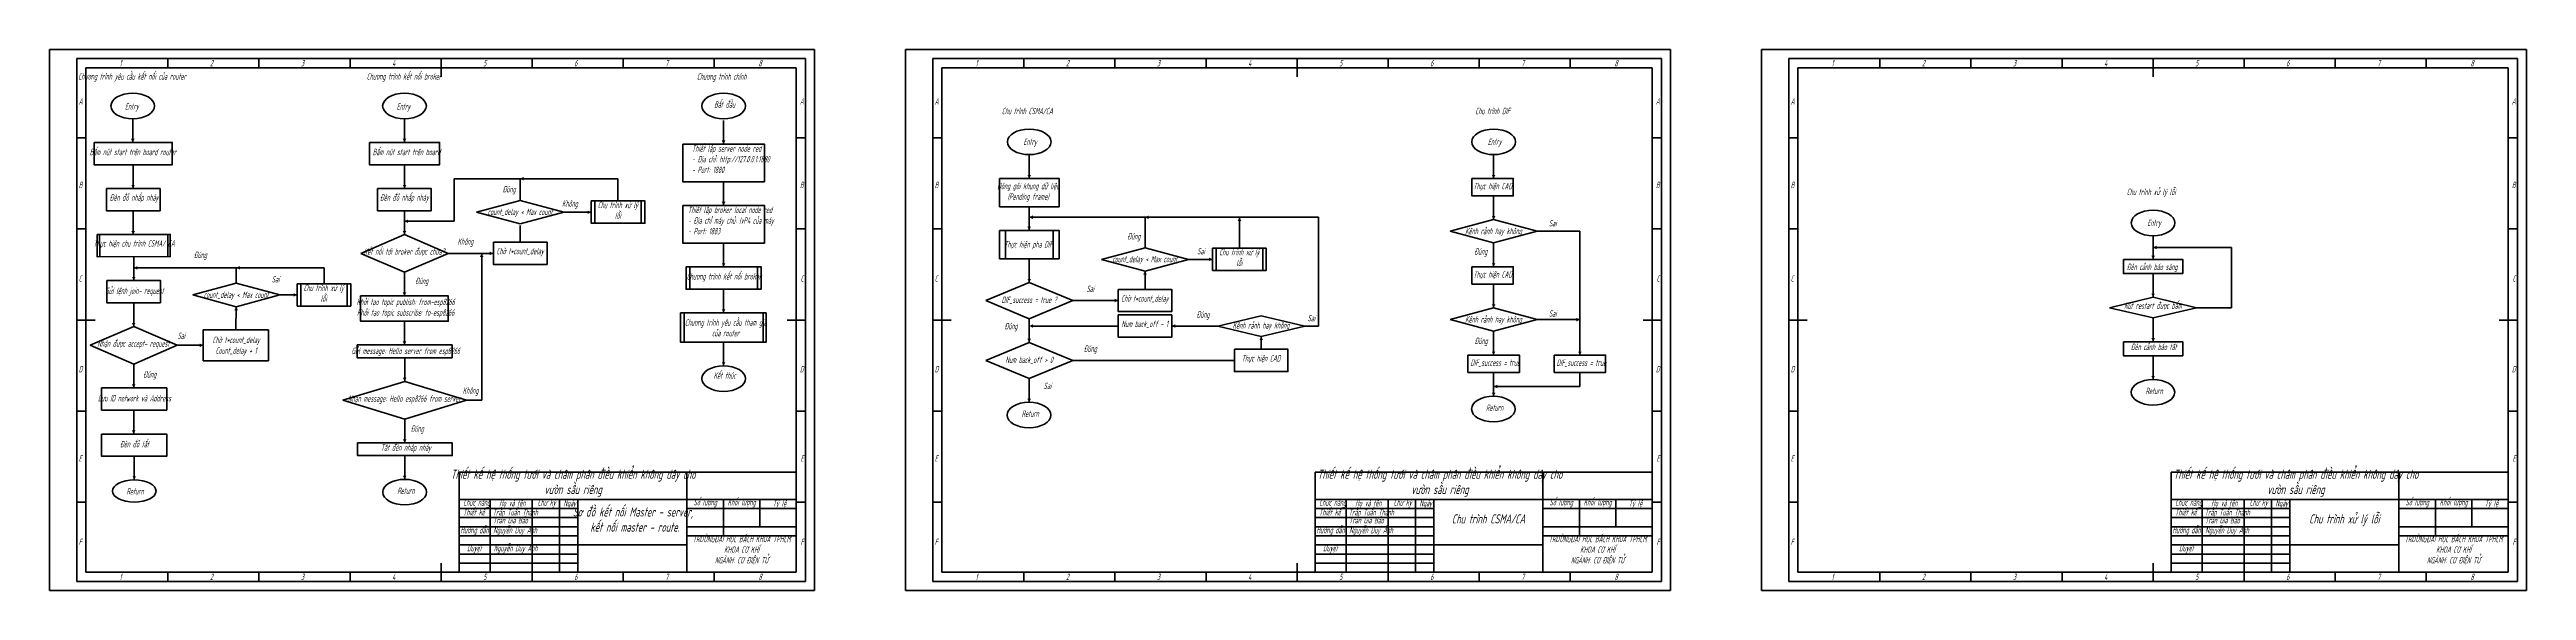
# Model space of a CAD drawing. Header units: inches. Extents: x 0 to 1360, y 0 to 297.
import ezdxf

# ---------------------------------------------------------------- set-up
doc = ezdxf.new("R2010")
doc.units = ezdxf.units.IN
doc.linetypes.add('ACAD_ISO08W100', pattern=[36, 24, -3, 6, -3])
for name, color, linetype, lineweight in [('Khung_dam', 180, 'Continuous', 70), ('Khung_nhat', 150, 'Continuous', 35), ('Net chu', 10, 'Continuous', 25), ('Net dam', 7, 'Continuous', 50), ('Net tam', 160, 'ACAD_ISO08W100', 25)]:
    doc.layers.add(name, color=color, linetype=linetype, lineweight=lineweight)
doc.styles.add('TCVN', font='tcvn+7284-2003r.ttf', dxfattribs={"width": 0.6, "oblique": 15, "height": 5})
doc.styles.add('TCVN_3.5', font='tcvn+7284-2003r.ttf', dxfattribs={"width": 0.571429, "oblique": 15, "height": 3.5})

# ---------------------------------------------------------------- blocks, each defined once
blk = doc.blocks.new('khungten')
at = {"layer": 'Khung_dam'}
for p, q in [((-185, 0), (-185, 55)), ((-185, 55), (0, 55)), ((-60, 0), (-60, 55)), ((-185, 40), (0, 40)), ((-185, 35), (-120, 35)), ((-168, 0), (-168, 40)), ((-145, 0), (-145, 40)), ((-130, 0), (-130, 40)), ((-120, 0), (-120, 40)), ((-60, 35), (0, 35)), ((-40, 20), (-40, 40)), ((-20, 25), (-20, 40)), ((-120, 15), (-60, 15)), ((-60, 25), (0, 25)), ((-60, 20), (0, 20))]:
    blk.add_line(p, q, dxfattribs=at)
at = {"layer": 'Khung_nhat'}
for p, q in [((-185, 30), (-120, 30)), ((-185, 25), (-120, 25)), ((-185, 20), (-120, 20)), ((-185, 15), (-120, 15)), ((-185, 10), (-120, 10)), ((-185, 5), (-120, 5))]:
    blk.add_line(p, q, dxfattribs=at)

msp = doc.modelspace()

# ---------------------------------------------------------------- linework, layer by layer
at = {"layer": 'Khung_dam'}
for p, q in [((410, 287), (20, 287)), ((20, 287), (20, 10)), ((215, 282), (215, 292)), ((410, 10), (410, 287)), ((880, 287), (490, 287)), ((490, 287), (490, 10)), ((685, 282), (685, 292)), ((880, 10), (880, 287)), ((1350, 287), (960, 287)), ((960, 287), (960, 10)), ((1155, 282), (1155, 292)), ((1350, 10), (1350, 287)), ((15, 148.5), (25, 148.5)), ((415, 148.5), (405, 148.5)), ((485, 148.5), (495, 148.5)), ((885, 148.5), (875, 148.5)), ((955, 148.5), (965, 148.5)), ((1355, 148.5), (1345, 148.5)), ((215, 15), (215, 5)), ((685, 15), (685, 5)), ((1155, 15), (1155, 5)), ((20, 10), (410, 10)), ((490, 10), (880, 10)), ((960, 10), (1350, 10))]:
    msp.add_line(p, q, dxfattribs=at)
for points in [[(0, 0), (420, 0), (420, 297), (0, 297)], [(470, 0), (890, 0), (890, 297), (470, 297)], [(940, 0), (1360, 0), (1360, 297), (940, 297)]]:
    msp.add_lwpolyline(points, close=True, dxfattribs=at)
at = {"layer": 'Khung_nhat'}
for p, q in [((15, 292), (15, 5)), ((415, 292), (15, 292)), ((65, 287), (65, 292)), ((115, 287), (115, 292)), ((165, 287), (165, 292)), ((265, 287), (265, 292)), ((315, 287), (315, 292)), ((365, 287), (365, 292)), ((415, 5), (415, 292)), ((885, 292), (485, 292)), ((485, 292), (485, 5)), ((535, 287), (535, 292)), ((585, 287), (585, 292)), ((635, 287), (635, 292)), ((735, 287), (735, 292)), ((785, 287), (785, 292)), ((835, 287), (835, 292)), ((885, 5), (885, 292)), ((1355, 292), (955, 292)), ((955, 292), (955, 5)), ((1005, 287), (1005, 292)), ((1055, 287), (1055, 292)), ((1105, 287), (1105, 292)), ((1205, 287), (1205, 292)), ((1255, 287), (1255, 292)), ((1305, 287), (1305, 292)), ((1355, 5), (1355, 292)), ((15, 248.5), (20, 248.5)), ((415, 248.5), (410, 248.5)), ((485, 248.5), (490, 248.5)), ((885, 248.5), (880, 248.5)), ((955, 248.5), (960, 248.5)), ((1355, 248.5), (1350, 248.5)), ((15, 198.5), (20, 198.5)), ((415, 198.5), (410, 198.5)), ((485, 198.5), (490, 198.5)), ((885, 198.5), (880, 198.5)), ((955, 198.5), (960, 198.5)), ((1355, 198.5), (1350, 198.5)), ((15, 98.5), (20, 98.5)), ((415, 98.5), (410, 98.5)), ((485, 98.5), (490, 98.5)), ((885, 98.5), (880, 98.5)), ((955, 98.5), (960, 98.5)), ((1355, 98.5), (1350, 98.5)), ((15, 48.5), (20, 48.5)), ((415, 48.5), (410, 48.5)), ((485, 48.5), (490, 48.5)), ((885, 48.5), (880, 48.5)), ((955, 48.5), (960, 48.5)), ((1355, 48.5), (1350, 48.5)), ((15, 5), (415, 5)), ((65, 10), (65, 5)), ((115, 10), (115, 5)), ((165, 10), (165, 5)), ((265, 10), (265, 5)), ((315, 10), (315, 5)), ((365, 10), (365, 5)), ((485, 5), (885, 5)), ((535, 10), (535, 5)), ((585, 10), (585, 5)), ((635, 10), (635, 5)), ((735, 10), (735, 5)), ((785, 10), (785, 5)), ((835, 10), (835, 5)), ((955, 5), (1355, 5)), ((1005, 10), (1005, 5)), ((1055, 10), (1055, 5)), ((1105, 10), (1105, 5)), ((1205, 10), (1205, 5)), ((1255, 10), (1255, 5)), ((1305, 10), (1305, 5))]:
    msp.add_line(p, q, dxfattribs=at)
at = {"layer": 'Net dam'}
for p, q in [((940, 0), (940, 297)), ((45.7, 259), (45.7, 246)), ((194.9, 259), (194.9, 246)), ((370.1, 258.1), (370.1, 245.1)), ((45.9, 233.7), (45.9, 220.7)), ((194.9, 233.7), (194.9, 220.7)), ((537.9, 239.3), (537.9, 226.2)), ((792.9, 239.3), (792.9, 226.2)), ((258.4, 226.1), (222.1, 226.1)), ((222.1, 226.1), (222.1, 202.7)), ((258.4, 214.2), (258.4, 226.1)), ((312.1, 226.1), (258.4, 226.1)), ((312.1, 213.9), (312.1, 226.1)), ((370.1, 224.4), (370.1, 211.4)), ((45.9, 208.5), (45.9, 195.4)), ((194.9, 208.5), (194.9, 195.4)), ((258.4, 214.2), (234.5, 207.7)), ((258.4, 201.3), (234.5, 207.7)), ((258.4, 214.2), (282.4, 207.7)), ((258.4, 201.3), (282.4, 207.7)), ((282.4, 207.7), (297.4, 207.7)), ((299.4, 213.9), (299.4, 201.6)), ((324.9, 213.9), (324.9, 201.6)), ((537.9, 210.7), (537.9, 197.7)), ((601.5, 204.9), (537.9, 204.9)), ((601.5, 188.2), (601.5, 204.9)), ((665.3, 204.9), (601.5, 204.9)), ((653.4, 187.9), (653.4, 204.9)), ((696.8, 204.9), (665.3, 204.9)), ((696.8, 145.2), (696.8, 204.9)), ((792.9, 216.6), (792.9, 203.6)), ((27.6, 183.2), (27.5, 195.4)), ((65, 183.3), (64.9, 195.5)), ((171, 185.1), (194.9, 195.4)), ((222.1, 202.7), (194.9, 202.7)), ((218.8, 185.1), (194.9, 195.4)), ((258.4, 191.2), (258.4, 200.3)), ((370.1, 190.7), (370.1, 177.7)), ((524.9, 182.1), (524.9, 197.7)), ((551, 182.1), (551, 197.7)), ((792.9, 203.6), (769, 197.2)), ((792.9, 190.8), (769, 197.2)), ((792.9, 203.6), (816.8, 197.2)), ((792.9, 190.8), (816.8, 197.2)), ((792.9, 190.8), (792.9, 177.7)), ((816.8, 197.2), (840.3, 197.2)), ((840.3, 197.2), (840.3, 129.2)), ((1155, 194.8), (1155, 181.8)), ((46.2, 183.2), (46.2, 170.2)), ((102.5, 177.1), (46.2, 177.1)), ((102.5, 168.7), (102.5, 177.1)), ((150.7, 177.1), (102.5, 177.1)), ((150.7, 168.4), (150.7, 177.1)), ((194.9, 174.8), (171, 185.1)), ((194.9, 174.8), (218.8, 185.1)), ((218.8, 185.1), (243.7, 185.1)), ((237.3, 104.4), (237.3, 185.1)), ((351.5, 177.7), (351.5, 165.4)), ((388.7, 177.7), (388.7, 165.4)), ((537.9, 182.1), (537.9, 169.1)), ((601.5, 188.2), (577.6, 181.8)), ((601.5, 175.4), (577.6, 181.8)), ((601.5, 188.2), (625.4, 181.8)), ((601.5, 175.4), (625.4, 181.8)), ((625.4, 181.8), (638.6, 181.8)), ((640.6, 187.9), (640.6, 175.7)), ((666.1, 187.9), (666.1, 175.7)), ((1198, 188.3), (1155, 188.3)), ((1198, 155.2), (1198, 188.3)), ((102.5, 168.7), (78.6, 162.3)), ((102.5, 168.7), (126.4, 162.3)), ((137.9, 168.4), (137.9, 156.1)), ((163.5, 168.4), (163.5, 156.1)), ((194.9, 174.8), (194.9, 161.7)), ((370.1, 165.4), (370.1, 152.4)), ((537.9, 169.1), (514, 159.2)), ((537.9, 169.1), (561.9, 159.2)), ((601.5, 175.4), (601.5, 165.3)), ((792.9, 168.2), (792.9, 155.1)), ((1155, 174), (1155, 161)), ((46.2, 158), (46.2, 144.9)), ((102.5, 155.8), (78.6, 162.3)), ((102.3, 143.1), (102.5, 155.8)), ((102.5, 155.8), (126.4, 162.3)), ((126.4, 162.3), (136, 162.3)), ((348.4, 152.4), (348.4, 136.3)), ((391.8, 152.4), (391.8, 136.3)), ((537.9, 149.2), (514, 159.2)), ((537.9, 149.2), (561.9, 159.2)), ((561.9, 159.2), (586.8, 159.2)), ((665.3, 150.8), (641.4, 145.2)), ((665.3, 150.8), (689.2, 145.2)), ((792.9, 155.1), (769, 148.7)), ((792.9, 155.1), (816.8, 148.7)), ((1155, 161), (1131.1, 155.2)), ((1155, 149.7), (1131.1, 155.2)), ((1155, 161), (1178.9, 155.2)), ((1155, 149.7), (1178.9, 155.2)), ((1155, 149.7), (1155, 136.6)), ((1178.9, 155.2), (1198, 155.2)), ((22.3, 134.6), (46.2, 144.9)), ((70.1, 134.6), (46.2, 144.9)), ((194.9, 147.8), (194.9, 134.8)), ((370.1, 136.3), (370.1, 123.3)), ((537.9, 136.2), (514, 126.3)), ((537.9, 149.2), (537.9, 136.2)), ((537.9, 136.2), (561.9, 126.3)), ((586.8, 145.2), (540, 145.2)), ((641.4, 145.2), (616.2, 145.2)), ((665.3, 139.5), (641.4, 145.2)), ((665.3, 139.5), (689.2, 145.2)), ((665.3, 132.4), (665.3, 139.5)), ((696.8, 145.2), (689.2, 145.2)), ((792.9, 142.3), (769, 148.7)), ((792.9, 142.3), (816.8, 148.7)), ((792.9, 142.3), (792.9, 129.2)), ((816.8, 148.7), (840.3, 148.7)), ((46.2, 124.3), (22.3, 134.6)), ((46.2, 124.3), (70.1, 134.6)), ((46.2, 124.3), (46.2, 111.2)), ((70.1, 134.6), (84.4, 134.6)), ((195, 127.8), (195, 114.8)), ((537.9, 116.3), (514, 126.3)), ((537.9, 116.3), (561.9, 126.3)), ((561.9, 126.3), (650.6, 126.3)), ((1155, 128.9), (1155, 115.8)), ((161, 104.4), (195, 114.8)), ((229, 104.4), (195, 114.8)), ((537.9, 116.3), (537.9, 103.3)), ((792.9, 119.7), (792.9, 106.6)), ((840.3, 112), (792.9, 112)), ((840.3, 119.7), (840.3, 112)), ((46.2, 99), (46.2, 85.9)), ((195, 94.1), (161, 104.4)), ((195, 94.1), (229, 104.4)), ((229, 104.4), (237.3, 104.4)), ((195, 94.1), (195, 81)), ((46.5, 73.7), (46.5, 60.7)), ((195, 74.1), (195, 61))]:
    msp.add_line(p, q, dxfattribs=at)
for points in [[(24.5, 246), (67.4, 246), (67.4, 233.7), (24.5, 233.7)], [(175.6, 246), (214.2, 246), (214.2, 233.7), (175.6, 233.7)], [(347.7, 245.1), (392.5, 245.1), (392.5, 224.4), (347.7, 224.4)], [(31.2, 220.7), (60.7, 220.7), (60.7, 208.5), (31.2, 208.5)], [(180.1, 220.7), (209.6, 220.7), (209.6, 208.5), (180.1, 208.5)], [(521.6, 226.2), (554.3, 226.2), (554.3, 210.7), (521.6, 210.7)], [(781, 226.2), (803.7, 226.2), (803.7, 216.6), (781, 216.6)], [(297.4, 213.9), (326.9, 213.9), (326.9, 201.6), (297.4, 201.6)], [(347.7, 211.4), (392.5, 211.4), (392.5, 190.7), (347.7, 190.7)], [(26.1, 195.4), (66.3, 195.5), (66.3, 183.3), (26.1, 183.2)], [(243.7, 191.2), (273.2, 191.2), (273.2, 179), (243.7, 179)], [(521.6, 197.7), (554.3, 197.7), (554.3, 182.1), (521.6, 182.1)], [(349.5, 177.7), (390.7, 177.7), (390.7, 165.4), (349.5, 165.4)], [(638.6, 187.9), (668.1, 187.9), (668.1, 175.7), (638.6, 175.7)], [(781, 177.7), (803.7, 177.7), (803.7, 168.2), (781, 168.2)], [(1138.7, 181.8), (1171.3, 181.8), (1171.3, 174), (1138.7, 174)], [(31.4, 170.2), (60.9, 170.2), (60.9, 158), (31.4, 158)], [(136, 168.4), (165.4, 168.4), (165.4, 156.1), (136, 156.1)], [(586.8, 165.3), (616.2, 165.3), (616.2, 153.1), (586.8, 153.1)], [(170.8, 161.7), (218.9, 161.7), (218.9, 147.8), (170.8, 147.8)], [(346.5, 152.4), (393.4, 152.4), (393.4, 136.3), (346.5, 136.3)], [(586.8, 151.3), (616.2, 151.3), (616.2, 139.1), (586.8, 139.1)], [(84.4, 143.1), (120.2, 143.1), (120.2, 126.1), (84.4, 126.1)], [(1138.7, 136.6), (1171.3, 136.6), (1171.3, 128.9), (1138.7, 128.9)], [(169, 134.8), (221, 134.8), (221, 127.8), (169, 127.8)], [(650.6, 132.4), (680, 132.4), (680, 120.2), (650.6, 120.2)], [(778.8, 129.2), (807.1, 129.2), (807.1, 119.7), (778.8, 119.7)], [(826.2, 129.2), (854.4, 129.2), (854.4, 119.7), (826.2, 119.7)], [(28.6, 111.2), (64.4, 111.2), (64.4, 99), (28.6, 99)], [(28.6, 85.9), (64.4, 85.9), (64.4, 73.7), (28.6, 73.7)], [(169.1, 81), (221.1, 81), (221.1, 74.1), (169.1, 74.1)]]:
    msp.add_lwpolyline(points, close=True, dxfattribs=at)
for points in [[(45.7, 246, 0, 2, 0), (45.7, 248, 2, 2, 0)], [(194.9, 246, 0, 2, 0), (194.9, 248, 2, 2, 0)], [(370.1, 245.1, 0, 2, 0), (370.1, 247.1, 2, 2, 0)], [(45.9, 220.7, 0, 2, 0), (45.9, 222.7, 2, 2, 0)], [(194.9, 220.7, 0, 2, 0), (194.9, 222.7, 2, 2, 0)], [(258.4, 226.1, 0, 2, 0), (260.4, 226.1, 2, 2, 0)], [(537.9, 226.2, 0, 2, 0), (537.9, 228.2, 2, 2, 0)], [(792.9, 226.2, 0, 2, 0), (792.9, 228.2, 2, 2, 0)], [(297.4, 207.7, 0, 2, 0), (295.4, 207.7, 2, 2, 0)], [(370.1, 211.4, 0, 2, 0), (370.1, 213.4, 2, 2, 0)], [(537.9, 204.9, 0, 2, 0), (539.9, 204.9, 2, 2, 0)], [(601.5, 204.9, 0, 2, 0), (603.5, 204.9, 2, 2, 0)], [(653.4, 204.9, 0, 2, 0), (653.4, 202.9, 2, 2, 0)], [(792.9, 203.6, 0, 2, 0), (792.9, 205.6, 2, 2, 0)], [(45.9, 195.4, 0, 2, 0), (45.9, 197.4, 2, 2, 0)], [(194.9, 202.7, 0, 2, 0), (196.9, 202.7, 2, 2, 0)], [(194.9, 195.4, 0, 2, 0), (194.9, 197.4, 2, 2, 0)], [(537.9, 197.7, 0, 2, 0), (537.9, 199.7, 2, 2, 0)], [(46.2, 177.1, 0, 2, 0), (48.2, 177.1, 2, 2, 0)], [(102.5, 177.1, 0, 2, 0), (104.5, 177.2, 2, 2, 0)], [(237.3, 185.1, 0, 2, 0), (237.3, 183.1, 2, 2, 0)], [(243.7, 185.1, 0, 2, 0), (241.7, 185.1, 2, 2, 0)], [(370.1, 177.7, 0, 2, 0), (370.1, 179.7, 2, 2, 0)], [(638.6, 181.8, 0, 2, 0), (636.6, 181.8, 2, 2, 0)], [(792.9, 177.7, 0, 2, 0), (792.9, 179.7, 2, 2, 0)], [(1155, 188.3, 0, 2, 0), (1157, 188.3, 2, 2, 0)], [(1155, 181.8, 0, 2, 0), (1155, 183.8, 2, 2, 0)], [(46.2, 170.2, 0, 2, 0), (46.2, 172.2, 2, 2, 0)], [(136, 162.3, 0, 2, 0), (134, 162.3, 2, 2, 0)], [(194.9, 161.7, 0, 2, 0), (194.9, 163.7, 2, 2, 0)], [(537.9, 169.1, 0, 2, 0), (537.9, 171.1, 2, 2, 0)], [(601.5, 175.4, 0, 2, 0), (601.5, 173.4, 2, 2, 0)], [(1155, 161, 0, 2, 0), (1155, 163, 2, 2, 0)], [(102.5, 155.8, 0, 2, 0), (102.5, 153.8, 2, 2, 0)], [(370.1, 152.4, 0, 2, 0), (370.1, 154.4, 2, 2, 0)], [(586.8, 159.2, 0, 2, 0), (584.8, 159.2, 2, 2, 0)], [(792.9, 155.1, 0, 2, 0), (792.9, 157.1, 2, 2, 0)], [(840.3, 148.7, 0, 2, 0), (838.3, 148.7, 2, 2, 0)], [(46.2, 144.9, 0, 2, 0), (46.2, 146.9, 2, 2, 0)], [(194.9, 134.8, 0, 2, 0), (194.9, 136.8, 2, 2, 0)], [(537.9, 136.2, 0, 2, 0), (537.9, 138.2, 2, 2, 0)], [(538, 145.2, 0, 2, 0), (540, 145.2, 2, 2, 0)], [(616.2, 145.2, 0, 2, 0), (618.2, 145.2, 2, 2, 0)], [(665.3, 139.5, 0, 2, 0), (665.3, 137.5, 2, 2, 0)], [(1155, 136.6, 0, 2, 0), (1155, 138.6, 2, 2, 0)], [(84.4, 134.6, 0, 2, 0), (82.4, 134.6, 2, 2, 0)], [(370.1, 123.3, 0, 2, 0), (370.1, 125.3, 2, 2, 0)], [(792.9, 129.2, 0, 2, 0), (792.9, 131.2, 2, 2, 0)], [(840.3, 129.2, 0, 2, 0), (840.3, 131.2, 2, 2, 0)], [(46.2, 111.2, 0, 2, 0), (46.2, 113.2, 2, 2, 0)], [(195, 114.8, 0, 2, 0), (195, 116.8, 2, 2, 0)], [(792.9, 112, 0, 2, 0), (794.9, 112, 2, 2, 0)], [(792.9, 106.6, 0, 2, 0), (792.9, 108.6, 2, 2, 0)], [(1155, 115.8, 0, 2, 0), (1155, 117.8, 2, 2, 0)], [(537.9, 103.3, 0, 2, 0), (537.9, 105.3, 2, 2, 0)], [(46.2, 85.9, 0, 2, 0), (46.2, 87.9, 2, 2, 0)], [(195, 81, 0, 2, 0), (195, 83, 2, 2, 0)], [(46.5, 60.7, 0, 2, 0), (46.5, 62.7, 2, 2, 0)], [(195, 61, 0, 2, 0), (195, 63, 2, 2, 0)]]:
    msp.add_lwpolyline(points, format="xyseb", dxfattribs=at)
at = {"layer": 'Net dam', "const_width": 2}
msp.add_lwpolyline([(665.3, 139.5), (665.3, 139.5)], dxfattribs=at)
at = {"layer": 'Net dam'}
for centre, ratio in [((45.7, 266), 0.583333), ((194.9, 266), 0.583333), ((370.1, 266), 0.583333), ((537.9, 246.3), 0.583333), ((792.9, 246.3), 0.583333), ((1155, 201.8), 0.583333), ((370.1, 116.3), 0.583333), ((1154.9, 108.8), 0.583333), ((537.8, 96.3), 0.583333), ((792.8, 99.6), 0.583333), ((46.5, 54.6), 0.508358), ((195, 54), 0.583333)]:
    msp.add_ellipse(centre, major_axis=(-12, 0), ratio=ratio, dxfattribs=at)

# ---------------------------------------------------------------- block references
at = {"layer": 'Net tam'}
for p in [(410, 10), (880, 10), (1350, 10)]:
    msp.add_blockref('khungten', p, dxfattribs=at)

# ---------------------------------------------------------------- texts
at = {"layer": 'Net chu'}
for s, width, heights, insert, char_height, attachment_point, style in [('1', 4.022, [0], (38.4, 291.3), 3.5, 1, 'TCVN_3.5'), ('2', 4.022, [0], (88.1, 291.3), 3.5, 1, 'TCVN_3.5'), ('3', 4.022, [0], (138.1, 291.3), 3.5, 1, 'TCVN_3.5'), ('4', 4.022, [0], (188.1, 291.3), 3.5, 1, 'TCVN_3.5'), ('5', 4.022, [0], (238.1, 291.3), 3.5, 1, 'TCVN_3.5'), ('6', 4.022, [0], (288.1, 291.3), 3.5, 1, 'TCVN_3.5'), ('7', 4.022, [0], (338.1, 291.3), 3.5, 1, 'TCVN_3.5'), ('8', 4.022, [0], (389.3, 291.3), 3.5, 1, 'TCVN_3.5'), ('1', 4.022, [0], (508.4, 291.3), 3.5, 1, 'TCVN_3.5'), ('2', 4.022, [0], (558.1, 291.3), 3.5, 1, 'TCVN_3.5'), ('3', 4.022, [0], (608.1, 291.3), 3.5, 1, 'TCVN_3.5'), ('4', 4.022, [0], (658.1, 291.3), 3.5, 1, 'TCVN_3.5'), ('5', 4.022, [0], (708.1, 291.3), 3.5, 1, 'TCVN_3.5'), ('6', 4.022, [0], (758.1, 291.3), 3.5, 1, 'TCVN_3.5'), ('7', 4.022, [0], (808.1, 291.3), 3.5, 1, 'TCVN_3.5'), ('8', 4.022, [0], (859.3, 291.3), 3.5, 1, 'TCVN_3.5'), ('1', 4.022, [0], (978.4, 291.3), 3.5, 1, 'TCVN_3.5'), ('2', 4.022, [0], (1028.1, 291.3), 3.5, 1, 'TCVN_3.5'), ('3', 4.022, [0], (1078.1, 291.3), 3.5, 1, 'TCVN_3.5'), ('4', 4.022, [0], (1128.1, 291.3), 3.5, 1, 'TCVN_3.5'), ('5', 4.022, [0], (1178.1, 291.3), 3.5, 1, 'TCVN_3.5'), ('6', 4.022, [0], (1228.1, 291.3), 3.5, 1, 'TCVN_3.5'), ('7', 4.022, [0], (1278.1, 291.3), 3.5, 1, 'TCVN_3.5'), ('8', 4.022, [0], (1329.3, 291.3), 3.5, 1, 'TCVN_3.5'), ('\\pxqc;Chương trình yêu cầu kết nối của router', 65.865, [0], (12.4, 284), 3.5, 1, 'TCVN_3.5'), ('\\pxqc;Chương trình kết nối broker', 65.865, [0], (161.7, 284), 3.5, 1, 'TCVN_3.5'), ('\\pxqc;Chương trình chính', 65.865, [0], (336.1, 283.9), 3.5, 1, 'TCVN_3.5'), ('A', 4.022, [0], (16, 270.3), 3.5, 1, 'TCVN_3.5'), ('\\pxqc;Entry', 27.504, [0], (31.4, 267.5), 3.5, 1, 'TCVN_3.5'), ('\\pxqc;Entry', 27.504, [0], (180.6, 267.5), 3.5, 1, 'TCVN_3.5'), ('\\pxqc;Bắt đầu', 27.504, [0], (356.9, 268.6), 3.5, 1, 'TCVN_3.5'), ('A', 4.022, [0], (414, 270.3), 3.5, 3, 'TCVN_3.5'), ('A', 4.022, [0], (486, 270.3), 3.5, 1, 'TCVN_3.5'), ('\\pxqc;Chu trình CSMA/CA', 65.865, [0], (503.9, 265), 3.5, 1, 'TCVN_3.5'), ('\\pxqc;Chu trình DIF', 65.865, [0], (759.4, 265), 3.5, 1, 'TCVN_3.5'), ('A', 4.022, [0], (884, 270.3), 3.5, 3, 'TCVN_3.5'), ('A', 4.022, [0], (956, 270.3), 3.5, 1, 'TCVN_3.5'), ('A', 4.022, [0], (1354, 270.3), 3.5, 3, 'TCVN_3.5'), ('Thiết lập server node red\\P- Địa chỉ: http://127.0.0.1:1880\\P- Port: 1880', 65.865, [0], (352.7, 244.4), 3.5, 1, 'TCVN_3.5'), ('\\pxqc;Entry', 27.504, [0], (524.7, 248.1), 3.5, 1, 'TCVN_3.5'), ('\\pxqc;Entry', 27.504, [0], (779.7, 248.1), 3.5, 1, 'TCVN_3.5'), ('\\pxqc;Bấm nút start trên board router', 65.865, [0], (12.9, 242.5), 3.5, 1, 'TCVN_3.5'), ('\\pxqc;Bấm nút start trên board', 65.865, [0], (163.1, 242.5), 3.5, 1, 'TCVN_3.5'), ('B', 4.022, [0], (16, 224.4), 3.5, 1, 'TCVN_3.5'), ('\\pxqc;Đèn đỏ nhấp nháy', 65.865, [0], (13.4, 217.5), 3.5, 1, 'TCVN_3.5'), ('\\pxqc;Đèn đỏ nhấp nháy', 65.865, [0], (161.8, 217.5), 3.5, 1, 'TCVN_3.5'), ('\\pxqc;Đúng', 65.865, [0], (219.4, 222.1), 3.5, 1, 'TCVN_3.5'), ('B', 4.022, [0], (414, 224.4), 3.5, 3, 'TCVN_3.5'), ('B', 4.022, [0], (486, 224.4), 3.5, 1, 'TCVN_3.5'), ('\\pxqc;Đóng gói khung dữ liệu\\P(Pending frame)', 65.865, [0], (504.4, 223.8), 3.5, 1, 'TCVN_3.5'), ('\\pxqc;Thực hiện CAD', 65.865, [0], (759.4, 223.8), 3.5, 1, 'TCVN_3.5'), ('B', 4.022, [0], (884, 224.4), 3.5, 3, 'TCVN_3.5'), ('B', 4.022, [0], (956, 224.4), 3.5, 1, 'TCVN_3.5'), ('\\pxqc;Chu trình xử lý lỗi', 65.865, [0], (1121, 220.6), 3.5, 1, 'TCVN_3.5'), ('B', 4.022, [0], (1354, 224.4), 3.5, 3, 'TCVN_3.5'), ('\\pxqc;count_delay < Max count', 65.865, [0], (225.4, 209.6), 3.5, 1, 'TCVN_3.5'), ('\\pxqc;Không', 65.865, [0], (252.8, 214.2), 3.5, 1, 'TCVN_3.5'), ('\\pxqc;Chu trình xử lý \\Plỗi', 65.865, [0], (279.1, 213.4), 3.5, 1, 'TCVN_3.5'), ('Thiết lập broker local node red\\P- Địa chỉ máy chủ: IvP4 của máy\\P- Port: 1883', 65.865, [0], (350.5, 210.7), 3.5, 1, 'TCVN_3.5'), ('\\pxqc;Thực hiện chu trình CSMA/ CA', 65.865, [0], (13.4, 192.3), 3.5, 1, 'TCVN_3.5'), ('\\pxqc;Không', 65.865, [0], (195.4, 193.3), 3.5, 1, 'TCVN_3.5'), ('\\pxqc;Thực hiện pha DIF', 65.865, [0], (504.4, 191.8), 3.5, 1, 'TCVN_3.5'), ('\\pxqc;Đúng', 65.865, [0], (562.4, 196.2), 3.5, 1, 'TCVN_3.5'), ('\\pxqc;Kênh rảnh hay không', 65.865, [0], (759.9, 199.1), 3.5, 1, 'TCVN_3.5'), ('\\pxqc;Sai', 65.865, [0], (792.4, 203.4), 3.5, 1, 'TCVN_3.5'), ('\\pxqc;Entry', 27.504, [0], (1141.8, 203.6), 3.5, 1, 'TCVN_3.5'), ('Đúng', 19.943, [0], (79.2, 186), 3.5, 1, 'TCVN_3.5'), ('\\pxqc;Kết nối tới broker được chưa?', 65.865, [0], (161.8, 187.8), 3.5, 1, 'TCVN_3.5'), ('\\pxqc;Chờ t*count_delay', 65.865, [0], (225.4, 188.1), 3.5, 1, 'TCVN_3.5'), ('\\pxqc;count_delay < Max count', 65.865, [0], (568.4, 183.7), 3.5, 1, 'TCVN_3.5'), ('\\pxqc;Sai', 65.865, [0], (599.3, 188), 3.5, 1, 'TCVN_3.5'), ('\\pxqc;Chu trình xử lý \\Plỗi', 65.865, [0], (620.3, 187.5), 3.5, 1, 'TCVN_3.5'), ('\\pxqc;Đúng', 65.865, [0], (752.9, 187.9), 3.5, 1, 'TCVN_3.5'), ('\\pxqc;Đèn cảnh báo sáng', 65.865, [0], (1121.5, 179.4), 3.5, 1, 'TCVN_3.5'), ('C', 4.022, [0], (16, 173.1), 3.5, 1, 'TCVN_3.5'), ('\\pxqc;Gửi lệnh join- request', 65.865, [0], (13.7, 166.3), 3.5, 1, 'TCVN_3.5'), ('\\pxqc;count_delay < Max count', 65.865, [0], (69.5, 164.1), 3.5, 1, 'TCVN_3.5'), ('Sai', 17.151, [0], (122, 172.6), 3.5, 1, 'TCVN_3.5'), ('\\pxqc;Chu trình xử lý \\Plỗi', 65.865, [0], (117.6, 167.9), 3.5, 1, 'TCVN_3.5'), ('\\pxqc;Đúng', 65.865, [0], (171.4, 171.7), 3.5, 1, 'TCVN_3.5'), ('\\pxqc;Chương trình kết nối broker', 65.865, [0], (337.4, 174.2), 3.5, 1, 'TCVN_3.5'), ('C', 4.022, [0], (414, 173.1), 3.5, 3, 'TCVN_3.5'), ('C', 4.022, [0], (486, 173.1), 3.5, 1, 'TCVN_3.5'), ('\\pxqc;Sai', 65.865, [0], (538.5, 167.4), 3.5, 1, 'TCVN_3.5'), ('\\pxqc;Thực hiện CAD', 65.865, [0], (759.4, 175.3), 3.5, 1, 'TCVN_3.5'), ('C', 4.022, [0], (884, 173.1), 3.5, 3, 'TCVN_3.5'), ('C', 4.022, [0], (956, 173.1), 3.5, 1, 'TCVN_3.5'), ('C', 4.022, [0], (1354, 173.1), 3.5, 3, 'TCVN_3.5'), ('\\pxqc;Khởi tạo topic publish: from-esp8266\\PKhởi tạo topic subscribe: to-esp8266', 65.865, [0], (162.6, 160.2), 3.5, 1, 'TCVN_3.5'), ('\\pxqc;Chương trình yêu cầu tham gia\\Pcủa router', 65.865, [0], (338.3, 148.9), 3.5, 1, 'TCVN_3.5'), ('\\pxqc;DIF_success = true ?', 65.865, [0], (504.9, 161.3), 3.5, 1, 'TCVN_3.5'), ('\\pxqc;Chờ t*count_delay', 65.865, [0], (568.4, 162.1), 3.5, 1, 'TCVN_3.5'), ('\\pxqc;Đúng', 65.865, [0], (600.4, 153.3), 3.5, 1, 'TCVN_3.5'), ('\\pxqc;Sai', 65.865, [0], (659.9, 151.3), 3.5, 1, 'TCVN_3.5'), ('\\pxqc;Kênh rảnh hay không', 65.865, [0], (759.9, 150.6), 3.5, 1, 'TCVN_3.5'), ('\\pxqc;Sai', 65.865, [0], (792.4, 153.8), 3.5, 1, 'TCVN_3.5'), ('\\pxqc;Nút restart được bấm', 65.865, [0], (1121.9, 158.1), 3.5, 1, 'TCVN_3.5'), ('\\pxqc;Nhận được accept- request', 65.865, [0], (13.1, 137.3), 3.5, 1, 'TCVN_3.5'), ('Sai', 10.686, [0], (70.2, 141.6), 3.5, 1, 'TCVN_3.5'), ('\\pxqc;Chờ t*count_delay\\PCount_delay + 1', 65.865, [0], (69.5, 139.3), 3.5, 1, 'TCVN_3.5'), ('Đúng', 12.478, [0], (524.3, 146.9), 3.5, 1, 'TCVN_3.5'), ('\\pxqc;Num back_off - 1', 65.865, [0], (568.4, 148.1), 3.5, 1, 'TCVN_3.5'), ('\\pxqc;Kênh rảnh hay không', 65.865, [0], (632.2, 147.3), 3.5, 1, 'TCVN_3.5'), ('\\pxqc;Đúng', 65.865, [0], (753.1, 138.8), 3.5, 1, 'TCVN_3.5'), ('\\pxqc;Đèn cảnh báo tắt', 65.865, [0], (1122.4, 135.5), 3.5, 1, 'TCVN_3.5'), ('D', 4.022, [0], (16, 123.3), 3.5, 1, 'TCVN_3.5'), ('\\pxqc;Gửi message: Hello server from esp8266', 65.865, [0], (162.6, 133.3), 3.5, 1, 'TCVN_3.5'), ('D', 4.022, [0], (414, 123.3), 3.5, 3, 'TCVN_3.5'), ('D', 4.022, [0], (486, 123.3), 3.5, 1, 'TCVN_3.5'), ('\\pxqc;Num back_off > 0', 65.865, [0], (504.9, 128.4), 3.5, 1, 'TCVN_3.5'), ('\\pxqc;Đúng', 65.865, [0], (538.5, 134.5), 3.5, 1, 'TCVN_3.5'), ('\\pxqc;Thực hiện CAD', 65.865, [0], (632.2, 129.2), 3.5, 1, 'TCVN_3.5'), ('\\pxqc;DIF_success = true', 65.865, [0], (760.8, 126.8), 3.5, 1, 'TCVN_3.5'), ('\\pxqc;DIF_success = true', 65.865, [0], (808.1, 126.8), 3.5, 1, 'TCVN_3.5'), ('D', 4.022, [0], (884, 123.3), 3.5, 3, 'TCVN_3.5'), ('D', 4.022, [0], (956, 123.3), 3.5, 1, 'TCVN_3.5'), ('D', 4.022, [0], (1354, 123.3), 3.5, 3, 'TCVN_3.5'), ('Đúng', 7.499, [0], (51.4, 120.4), 3.5, 1, 'TCVN_3.5'), ('Không', 10.476, [0], (226.8, 111.5), 3.5, 1, 'TCVN_3.5'), ('\\pxqc;Kết thúc', 27.504, [0], (356.9, 119.7), 3.5, 1, 'TCVN_3.5'), ('\\pxqc;Sai', 65.865, [0], (515, 114.1), 3.5, 1, 'TCVN_3.5'), ('\\pxqc;Return', 65.865, [0], (1122.6, 111.3), 3.5, 1, 'TCVN_3.5'), ('\\pxqc;Lưu ID network và Address', 65.865, [0], (13.7, 107.3), 3.5, 1, 'TCVN_3.5'), ('\\pxqc;Nhận message: Hello esp8266 from server', 65.865, [0], (161.9, 107.1), 3.5, 1, 'TCVN_3.5'), ('\\pxqc;Return', 65.865, [0], (505.5, 98.8), 3.5, 1, 'TCVN_3.5'), ('\\pxqc;Return', 65.865, [0], (760.5, 102.1), 3.5, 1, 'TCVN_3.5'), ('\\pxqc;Đèn đỏ tắt', 65.865, [0], (13.7, 82.1), 3.5, 1, 'TCVN_3.5'), ('Đúng', 10.476, [0], (198.3, 90.6), 3.5, 1, 'TCVN_3.5'), ('E', 4.022, [0], (16, 74.3), 3.5, 1, 'TCVN_3.5'), ('\\pxqc;Tắt đèn nhấp nháy', 65.865, [0], (162.7, 80.2), 3.5, 1, 'TCVN_3.5'), ('\\pxqc;Thiết kế hệ thống tưới và châm phân điều khiển không dây cho vườn sầu riêng', 125, [0], (225, 66.3), 5, 1, 'TCVN'), ('E', 4.022, [0], (414, 74.3), 3.5, 3, 'TCVN_3.5'), ('E', 4.022, [0], (486, 74.3), 3.5, 1, 'TCVN_3.5'), ('\\pxqc;Thiết kế hệ thống tưới và châm phân điều khiển không dây cho vườn sầu riêng', 125, [0], (700.9, 66.3), 5, 1, 'TCVN'), ('E', 4.022, [0], (884, 74.3), 3.5, 3, 'TCVN_3.5'), ('E', 4.022, [0], (956, 74.3), 3.5, 1, 'TCVN_3.5'), ('\\pxqc;Thiết kế hệ thống tưới và châm phân điều khiển không dây cho vườn sầu riêng', 125, [0], (1170.9, 66.3), 5, 1, 'TCVN'), ('E', 4.022, [0], (1354, 74.3), 3.5, 3, 'TCVN_3.5'), ('\\pxqc;Return', 65.865, [0], (14, 56.2), 3.5, 1, 'TCVN_3.5'), ('\\pxqc;Return', 65.865, [0], (162.7, 56.5), 3.5, 1, 'TCVN_3.5'), ('Chức năng', 17, [0], (227.1, 50), 3.5, 1, 'TCVN_3.5'), ('Thiết kế', 17, [7.28], (227, 44.7), 3.5, 1, 'TCVN_3.5'), ('Trần Tuấn Thành', 46.42, [7.28], (243.3, 44.7), 3.5, 1, 'TCVN_3.5'), ('Trần Gia Bảo', 46.42, [7.28], (243.5, 40.3), 3.5, 1, 'TCVN_3.5'), ('Họ và tên', 17, [0], (246.9, 49.7), 3.5, 1, 'TCVN_3.5'), ('\\pxqc;Chữ ký', 17, [0], (264.4, 50), 3.5, 1, 'TCVN_3.5'), ('\\pxqc;Ngày', 17, [0], (277.1, 49.7), 3.5, 1, 'TCVN_3.5'), ('\\pxqc;Sơ đồ kết nối Master - server,\\P kết nối master - route.', 80, [0], (280.3, 45.6), 5, 1, 'TCVN'), ('\\pxqc;Số lượng ', 20, [0], (350, 50.2), 3.5, 1, 'TCVN_3.5'), ('\\pxqc;Khối lượng', 20, [0], (370, 50.2), 3.5, 1, 'TCVN_3.5'), ('\\pxqc;Tỷ lệ', 20, [0], (390.8, 49.6), 3.5, 1, 'TCVN_3.5'), ('Chức năng', 17, [0], (697.1, 50), 3.5, 1, 'TCVN_3.5'), ('Thiết kế', 17, [7.28], (697, 44.7), 3.5, 1, 'TCVN_3.5'), ('Trần Tuấn Thành', 46.42, [7.28], (713.3, 44.7), 3.5, 1, 'TCVN_3.5'), ('Trần Gia Bảo', 46.42, [7.28], (713.5, 40.3), 3.5, 1, 'TCVN_3.5'), ('Họ và tên', 17, [0], (716.9, 49.7), 3.5, 1, 'TCVN_3.5'), ('\\pxqc;Chữ ký', 17, [0], (734.4, 50), 3.5, 1, 'TCVN_3.5'), ('\\pxqc;Ngày', 17, [0], (747.1, 49.7), 3.5, 1, 'TCVN_3.5'), ('\\pxqc;Chu trình CSMA/CA', 60, [0], (760, 41.8), 5, 1, 'TCVN'), ('\\pxqc;Số lượng ', 20, [0], (820, 50.2), 3.5, 1, 'TCVN_3.5'), ('\\pxqc;Khối lượng', 20, [0], (840, 50.2), 3.5, 1, 'TCVN_3.5'), ('\\pxqc;Tỷ lệ', 20, [0], (860.8, 49.6), 3.5, 1, 'TCVN_3.5'), ('Chức năng', 17, [0], (1167.1, 50), 3.5, 1, 'TCVN_3.5'), ('Thiết kế', 17, [7.28], (1167, 44.7), 3.5, 1, 'TCVN_3.5'), ('Trần Tuấn Thành', 46.42, [7.28], (1183.3, 44.7), 3.5, 1, 'TCVN_3.5'), ('Trần Gia Bảo', 46.42, [7.28], (1183.5, 40.3), 3.5, 1, 'TCVN_3.5'), ('Họ và tên', 17, [0], (1186.9, 49.7), 3.5, 1, 'TCVN_3.5'), ('\\pxqc;Chữ ký', 17, [0], (1204.4, 50), 3.5, 1, 'TCVN_3.5'), ('\\pxqc;Ngày', 17, [0], (1217.1, 49.7), 3.5, 1, 'TCVN_3.5'), ('\\pxqc;Chu trình xử lý lỗi', 60, [0], (1230, 41.8), 5, 1, 'TCVN'), ('\\pxqc;Số lượng ', 20, [0], (1290, 50.2), 3.5, 1, 'TCVN_3.5'), ('\\pxqc;Khối lượng', 20, [0], (1310, 50.2), 3.5, 1, 'TCVN_3.5'), ('\\pxqc;Tỷ lệ', 20, [0], (1330.8, 49.6), 3.5, 1, 'TCVN_3.5'), ('F', 4.022, [0], (16, 28.4), 3.5, 1, 'TCVN_3.5'), ('\\pxqc;Hướng dẫn', 17, [7.28], (224.8, 34.9), 3.5, 1, 'TCVN_3.5'), ('Nguyễn Duy Anh', 46.42, [7.28], (243.6, 34.9), 3.5, 1, 'TCVN_3.5'), ('\\pxqc;TRƯỜNG{\\fTCVN 7284|b1|i0|c0|p34;ĐẠI HỌC BÁCH KHOA TPHCM\\PKHOA CƠ KHÍ\\PNGÀNH: CƠ ĐIỆN TỬ}', 60, [0], (350, 30), 3.5, 1, 'TCVN_3.5'), ('F', 4.022, [0], (414, 28.4), 3.5, 3, 'TCVN_3.5'), ('F', 4.022, [0], (486, 28.4), 3.5, 1, 'TCVN_3.5'), ('\\pxqc;Hướng dẫn', 17, [7.28], (694.8, 34.9), 3.5, 1, 'TCVN_3.5'), ('Nguyễn Duy Ánh', 46.42, [7.28], (713.6, 34.9), 3.5, 1, 'TCVN_3.5'), ('\\pxqc;TRƯỜNG{\\fTCVN 7284|b1|i0|c0|p34;ĐẠI HỌC BÁCH KHOA TPHCM\\PKHOA CƠ KHÍ\\PNGÀNH: CƠ ĐIỆN TỬ}', 60, [0], (820, 30), 3.5, 1, 'TCVN_3.5'), ('F', 4.022, [0], (884, 28.4), 3.5, 3, 'TCVN_3.5'), ('F', 4.022, [0], (956, 28.4), 3.5, 1, 'TCVN_3.5'), ('\\pxqc;Hướng dẫn', 17, [7.28], (1164.8, 34.9), 3.5, 1, 'TCVN_3.5'), ('Nguyễn Duy Anh', 46.42, [7.28], (1183.6, 34.9), 3.5, 1, 'TCVN_3.5'), ('\\pxqc;TRƯỜNG{\\fTCVN 7284|b1|i0|c0|p34;ĐẠI HỌC BÁCH KHOA TPHCM\\PKHOA CƠ KHÍ\\PNGÀNH: CƠ ĐIỆN TỬ}', 60, [0], (1290, 30), 3.5, 1, 'TCVN_3.5'), ('F', 4.022, [0], (1354, 28.4), 3.5, 3, 'TCVN_3.5'), ('\\pxqc;Duyệt', 17, [7.28], (224.8, 25), 3.5, 1, 'TCVN_3.5'), ('Nguyễn Duy Anh', 46.42, [7.28], (243.9, 25), 3.5, 1, 'TCVN_3.5'), ('\\pxqc;Duyệt', 17, [7.28], (694.8, 25), 3.5, 1, 'TCVN_3.5'), ('\\pxqc;Duyệt', 17, [7.28], (1164.8, 25), 3.5, 1, 'TCVN_3.5'), ('1', 4.022, [0], (38.4, 5.7), 3.5, 7, 'TCVN_3.5'), ('2', 4.022, [0], (88.1, 5.7), 3.5, 7, 'TCVN_3.5'), ('3', 4.022, [0], (138.1, 5.7), 3.5, 7, 'TCVN_3.5'), ('4', 4.022, [0], (188.1, 5.7), 3.5, 7, 'TCVN_3.5'), ('5', 4.022, [0], (238.1, 5.7), 3.5, 7, 'TCVN_3.5'), ('6', 4.022, [0], (288.1, 5.7), 3.5, 7, 'TCVN_3.5'), ('7', 4.022, [0], (338.1, 5.7), 3.5, 7, 'TCVN_3.5'), ('8', 4.022, [0], (389.3, 5.7), 3.5, 7, 'TCVN_3.5'), ('1', 4.022, [0], (508.4, 5.7), 3.5, 7, 'TCVN_3.5'), ('2', 4.022, [0], (558.1, 5.7), 3.5, 7, 'TCVN_3.5'), ('3', 4.022, [0], (608.1, 5.7), 3.5, 7, 'TCVN_3.5'), ('4', 4.022, [0], (658.1, 5.7), 3.5, 7, 'TCVN_3.5'), ('5', 4.022, [0], (708.1, 5.7), 3.5, 7, 'TCVN_3.5'), ('6', 4.022, [0], (758.1, 5.7), 3.5, 7, 'TCVN_3.5'), ('7', 4.022, [0], (808.1, 5.7), 3.5, 7, 'TCVN_3.5'), ('8', 4.022, [0], (859.3, 5.7), 3.5, 7, 'TCVN_3.5'), ('1', 4.022, [0], (978.4, 5.7), 3.5, 7, 'TCVN_3.5'), ('2', 4.022, [0], (1028.1, 5.7), 3.5, 7, 'TCVN_3.5'), ('3', 4.022, [0], (1078.1, 5.7), 3.5, 7, 'TCVN_3.5'), ('4', 4.022, [0], (1128.1, 5.7), 3.5, 7, 'TCVN_3.5'), ('5', 4.022, [0], (1178.1, 5.7), 3.5, 7, 'TCVN_3.5'), ('6', 4.022, [0], (1228.1, 5.7), 3.5, 7, 'TCVN_3.5'), ('7', 4.022, [0], (1278.1, 5.7), 3.5, 7, 'TCVN_3.5'), ('8', 4.022, [0], (1329.3, 5.7), 3.5, 7, 'TCVN_3.5')]:
    msp.add_mtext_dynamic_manual_height_columns(s, width=width, gutter_width=17.5, heights=heights, dxfattribs=dict(at, insert=insert, char_height=char_height, attachment_point=attachment_point, style=style))

doc.saveas('drawing.dxf')
